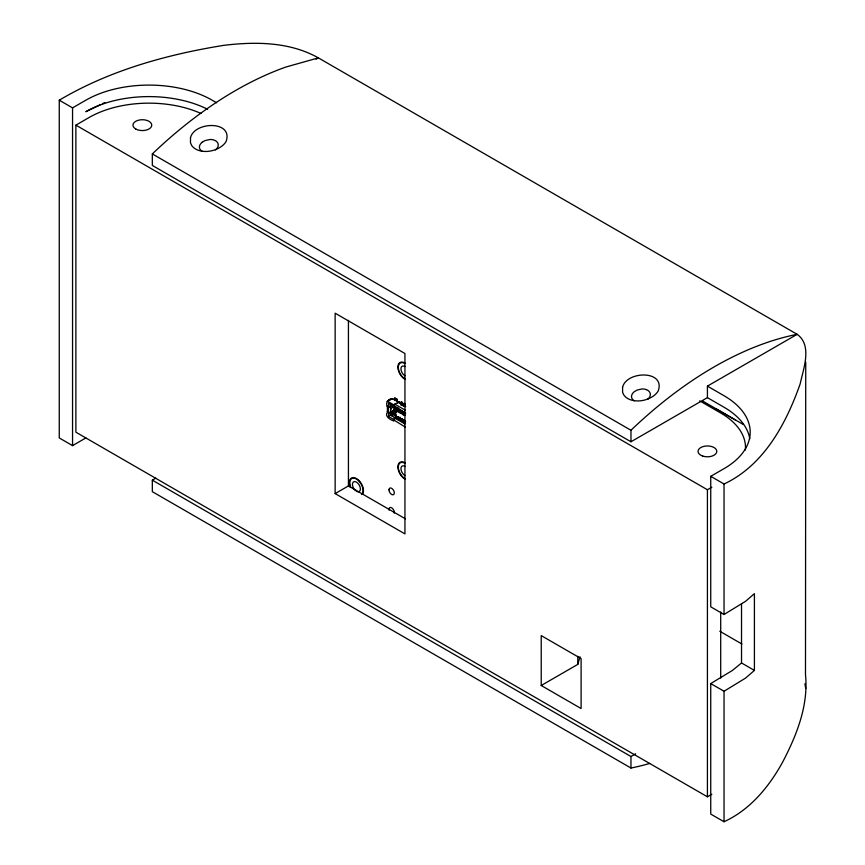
<?xml version="1.0" encoding="UTF-8"?>
<svg xmlns="http://www.w3.org/2000/svg" width="865" height="865" viewBox="0 0 865 865"><rect width="100%" height="100%" fill="white"/><g stroke="black" fill="none" stroke-linecap="round" stroke-linejoin="round"><path stroke-width="1.3" d="M805.737 362.24L805.488 674.559C808.624 705.494 796.654 735.261 782.609 762.173C768.974 786.923 750.193 809.726 724.037 821.75L710.738 814.073L710.738 683.577L732.482 670.397L741.521 662.968L741.521 603.716M400.765 404.366L401.457 401.771L402.452 402.344L402.452 404.106A1.503 0.865 -60 0 1 402.139 405.155M403.187 406.204L403.577 403.609L405.112 403.879L403.577 403.609M397.63 409.35L397.165 409.621C399.143 407.08 393.716 409.015 392.796 405.717L393.661 405.242M394.84 400.538L394.97 398.03L396.97 399.176L397.359 401.771M396.894 410.886L398.224 411.881L395.11 409.902L397.446 408.41M399.554 412.421L400.884 413.416L398.3 411.437M402.214 413.957L403.544 414.951L400.949 412.973M392.31 412.162A1.319 0.757 0 0 1 393.24 412.378L394.84 414.865L393.499 412.832L391.25 414.075L391.045 415.373L394.775 417.644L396.538 416.552M396.267 416.735L394.44 417.838L394.44 420.368L393.705 420.79C390.104 420.217 383.595 415.2 387.92 412.075L390.256 412.8L390.915 408.972C394.018 404.193 396.851 409.372 393.283 410.529L392.796 411.318C395.5 410.388 394.18 416.606 391.25 415.611L393.737 413.946L396.246 415.362M396.851 407.426L393.37 405.382L390.45 407.004L387.196 406.204C384.806 402.463 390.007 397.295 393.24 399.176M541.22 685.502L581.107 708.532L581.107 658.633L541.22 635.602L541.22 685.502L577.788 664.385L579.993 656.73M400.917 402.074L401.922 402.657L401.922 404.42L401.522 405.242L400.527 404.669M395.24 414.843L395.446 415.979L405.577 421.655M390.85 399.176L387.196 401.447M387.196 411.881L388.59 412.692L388.59 416.53L391.25 414.075M393.705 420.79L394.775 417.644M392.796 411.318L394.137 410.561L396.159 411.718M399.922 418.379L398.376 419.309C396.613 418.995 398.776 417.427 399.36 418.682M398.376 419.309L399.23 418.595M402.582 419.914L401.036 420.844C399.262 420.531 401.436 418.963 402.02 420.217M401.036 420.844L401.89 420.131M405.242 421.45L403.696 422.38L402.895 421.925L403.75 421.212M403.696 422.38L404.539 421.666M397.576 418.855L400.073 417.287M710.738 476.323L724.037 484C763.925 465.305 786.166 423.666 800.179 383.855C803.326 368.858 812.624 345.427 797.152 334.322L318.352 57.879L285.818 67.059A376.61 217.439 -60 0 0 152.327 153.927L152.327 165.442L630.963 441.777L707.419 397.641L707.419 386.125L724.037 395.727A89.311 51.565 0 0 1 724.037 468.646L710.738 476.323L710.738 606.819L724.037 614.496L745.554 601.326L754.41 593.649L754.41 670.407L745.554 678.095L724.037 691.254L710.738 683.577M398.084 409.469L400.3 410.021L398.538 411.08L397.478 410.464A1.222 0.703 -60 0 1 398.084 409.469L400.3 410.021M400.744 411.005L402.96 411.556L401.198 412.616L400.138 412A1.222 0.703 -60 0 1 400.744 411.005L402.96 411.556M403.404 412.54L405.62 413.092L403.858 414.151L402.798 413.535A1.222 0.703 -60 0 1 403.404 412.54L405.263 412.919L404.204 412.313M399.565 417.449L399.143 417.698A1.222 0.703 -60 0 1 398.538 417.395M202.161 142.249L205.048 140.573L209.925 139.503A9.407 6.379 -10.7 0 1 214.315 140.173A9.223 6.25 -10.7 0 1 217.288 142.271A9.331 6.325 -10.7 0 1 218.218 145.352L217.98 146.531A9.623 6.542 -10.2 0 1 215.45 149.926M404.874 421.093L395.175 415.784L395.175 409.805L398.473 408.118M395.11 409.902L397.727 408.312M397.478 410.464L399.23 409.415M400.138 412L401.89 410.951M396.624 416.53L394.44 417.838L404.744 423.785M402.798 413.535L404.55 412.486M400.236 420.39L402.56 418.995L401.219 419.752M402.895 421.925L404.442 420.996M393.37 407.037L397.814 409.199M316.028 59.231L318.352 57.879C289.721 41.769 255.532 41.498 223.754 45.348C166.588 54.581 109.358 70.465 59.263 100.199L59.263 437.95L72.552 445.626L85.851 437.95M59.263 100.199L72.552 107.866L85.851 100.199A89.311 51.565 0 0 1 212.163 100.199L216.585 102.751M711.852 794.243L707.419 796.806L75.882 432.186L75.882 125.144L89.171 117.467A84.608 48.851 0 0 1 201.102 113.52M649.702 763.438A376.643 217.45 -60 0 1 630.963 768.023L152.327 491.677L152.327 480.161L155.808 478.161M391.737 398.689L387.358 401.209L393.705 404.82L398.765 401.901L399.825 402.517L394.505 399.911L394.97 398.03M394.44 398.332L396.97 399.176M387.196 406.204L388.461 406.085L388.461 411.772M390.05 407.004L390.45 404.247M396.927 401.436L399.122 401.966M390.915 411.729L394.44 409.967M390.256 412.8L393.24 411.08L396.159 412.637M398.43 408.312L397.576 408.583L399.23 408.777M335.144 493.601L404.939 533.9L404.939 353.504L335.144 313.206L335.144 493.601L348.433 485.925L405.436 518.827M707.419 386.125L797.152 334.322A376.61 217.439 -60 0 0 630.963 430.262L152.327 153.927M75.882 125.144L707.419 489.752L711.852 487.2M152.327 480.161L630.963 756.507L635.602 753.826M387.531 401.252L392.202 398.581L394.505 399.911M398.56 418.217L399.9 417.46M391.045 414.54L393.24 412.919M100.102 104.838L85.851 111.704A89.311 51.565 0 0 1 207.622 109.26M102.481 103.692L104.849 102.546M400.819 409.999L400.236 410.118L401.62 410.464M403.479 411.535L402.895 411.654L403.868 412.129M398.289 416.984L398.084 417.081A1.222 0.703 -60 0 1 397.478 416.779M400.949 418.519L400.744 418.617A1.222 0.703 -60 0 1 400.138 418.314M402.02 419.136L401.803 419.233A1.222 0.703 -60 0 1 401.295 419.103M392.796 405.717L393.64 405.75L394.137 407.101M399.662 402.279L398.83 402.712L405.707 406.68M393.283 410.529L394.137 410.561M392.202 414.54L393.24 414.378L393.24 411.08M388.59 412.692L390.45 412.692L390.45 415.449M397.749 402.009L398.138 402.387A1.503 0.865 0 0 0 397.749 402.009L397.749 403.166M396.981 401.111L396.43 399.489M400.906 404.009L401.922 404.42M403.566 405.544L404.582 405.955L404.582 404.193M707.419 397.641L724.037 407.242A89.311 51.565 0 0 1 749.793 438.804M702.758 401.101L743.23 424.456M716.058 408.81L735.996 420.325M699.72 400.873L720.707 412.994A84.608 48.851 0 0 1 745.381 450.081M401.457 403.533L402.452 404.106M394.84 404.171L405.253 410.183M394.775 406.745L388.59 403.177L388.59 407.004M401.544 410.778L402.603 411.383M394.44 404.398L394.44 406.928L405.458 413.297M394.71 407.274L397.63 408.972M395.77 409.772L404.939 415.059M393.64 411.351L396.224 412.681M394.31 413.384L396.094 414.411M404.885 420.52L403.404 420.152A1.222 0.703 -60 0 1 402.885 420.022M399.143 417.698L396.97 416.854M401.198 418.93L399.63 418.39M403.187 420.671L404.042 421.385L404.042 420.768M402.917 420.725L404.679 421.752M398.16 418.292L398.96 418.757M400.819 419.828L401.62 420.293M403.479 421.363L404.279 421.828M397.759 418.628L398.549 419.093M400.419 420.163L401.209 420.628M403.079 421.698L403.868 422.163M394.97 417.525L405.458 423.58M388.59 416.53L393.705 419.482M405.253 427.072L394.44 420.368M719.777 631.234L741.975 644.047M741.521 662.968L754.41 670.407M395.781 411.459L393.748 410.259L393.824 406.766M397.165 408.15L397.208 407.804M403.609 414.508L404.874 415.492M390.256 407.123L390.915 408.972M804.893 683.804L805.737 688.475M402.279 419.925L404.463 420.768A1.222 0.703 -60 0 1 403.858 420.466M724.037 484L724.037 614.496M724.037 691.254L724.037 821.75M720.707 612.009L720.707 678.063M707.419 489.752L707.419 796.806M630.963 430.262L630.963 441.777M630.963 756.507L630.963 768.023M577.788 656.297L577.788 664.385M404.117 403.306L404.117 405.069A1.503 0.865 -60 0 1 403.804 406.118M393.705 404.82L393.705 406.128M387.92 406.399L387.92 412.075M387.39 406.085L387.39 411.772M348.433 320.342L348.433 485.925M72.552 107.866L72.552 445.626M634.294 400.798A9.256 6.196 -9.6 0 1 631.98 398.451A9.407 6.314 -10 0 1 631.634 395.597A9.677 6.477 -10.9 0 1 634.261 391.726L637.148 390.039L642.035 388.969A9.407 6.379 -10.7 0 1 646.415 389.65M646.382 389.628A9.331 6.325 -10.7 0 1 650.329 394.829L650.08 396.008A9.623 6.542 -10.2 0 1 647.55 399.392M202.194 151.332A9.256 6.196 -9.6 0 1 199.88 148.985A9.407 6.314 -10 0 1 199.534 146.12A9.677 6.477 -10.9 0 1 202.161 142.249M403.858 414.151A1.222 0.703 -60 0 1 404.463 413.156M398.538 411.08A1.222 0.703 -60 0 1 399.143 410.086M401.198 412.616A1.222 0.703 -60 0 1 401.803 411.621M404.939 378.838A9.396 5.428 60 0 1 398.3 367.322A9.396 5.428 60 0 1 404.939 363.484M404.939 375.767A5.644 3.255 60 0 1 400.949 368.858A5.644 3.255 60 0 1 404.939 366.555M404.939 478.626A9.396 5.428 60 0 1 398.3 467.111A9.396 5.428 60 0 1 404.939 463.272M404.939 475.555A5.644 3.255 60 0 1 400.949 468.646A5.644 3.255 60 0 1 404.939 466.343M350.66 487.2A9.396 5.428 60 0 1 352.444 478.237A9.396 5.428 60 0 1 361.246 484.216A9.396 5.428 60 0 1 361.505 494.564M355.526 490.671A5.644 3.255 60 0 1 353.298 482.021A5.644 3.255 60 0 1 360.013 486.768A5.644 3.255 60 0 1 356.412 491.298M350.282 487.233A10.012 5.785 60 0 1 356.412 478.518A10.012 5.785 60 0 1 362.543 494.315M404.939 479.124A10.012 5.785 60 0 1 397.868 466.862A10.012 5.785 60 0 1 404.939 462.775M404.939 379.335A10.012 5.785 60 0 1 397.868 367.074A10.012 5.785 60 0 1 404.939 362.986M389.077 510.177A3.763 2.173 60 0 1 391.65 507.798A3.763 2.173 60 0 1 394.213 513.15M190.495 137.762L190.484 142.833L191.565 145.255A18.587 12.943 -13.3 0 0 198.582 150.391C205.481 152.586 213.136 151.299 219.375 147.796A18.889 12.218 -12.6 0 0 226.122 141.471C233.528 120.365 194.409 121.327 190.495 137.762M622.595 387.228L622.584 392.31L623.665 394.721A18.587 12.943 -13.3 0 0 630.682 399.868C637.581 402.052 645.236 400.776 651.475 397.273A18.889 12.218 -12.6 0 0 658.233 390.937C665.628 369.842 626.509 370.804 622.595 387.228M393.434 413.578L391.045 415.373C394.678 414.205 393.867 412.27 390.969 414.995L393.434 413.578M702.715 456.071A9.396 5.428 0 0 0 716.815 451.379A9.396 5.428 0 0 0 702.715 446.675A9.396 5.428 0 0 0 702.715 456.071M135.708 128.982A9.396 5.428 0 0 0 151.44 126.55A9.396 5.428 0 0 0 139.925 119.9A9.396 5.428 0 0 0 135.708 128.982M388.99 489.839A3.763 2.173 60 0 0 392.98 494.802A3.763 2.173 60 0 0 392.98 489.482A3.763 2.173 60 0 0 388.99 489.839"/></g></svg>
